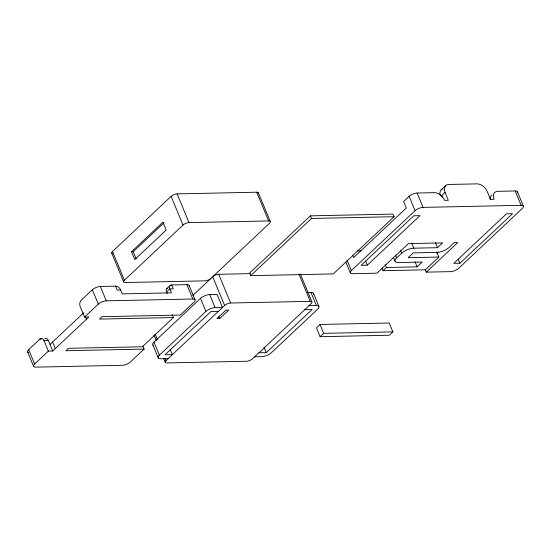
<?xml version="1.0" encoding="UTF-8"?>
<svg xmlns="http://www.w3.org/2000/svg" width="551" height="551" viewBox="0 0 551 551"><rect width="100%" height="100%" fill="white"/><g stroke="black" fill="none" stroke-linecap="round" stroke-linejoin="round"><path stroke-width="0.83" d="M382.112 268.433L383.055 270.699L386.444 267.504L417.135 266.856L422.224 262.062L398.463 262.565A9.188 3.533 -22.5 0 1 396.637 257.916L395.439 255.023M112.301 253.639A4.594 1.763 -22.5 0 1 112.514 251.476L171.106 196.349A4.594 1.763 -22.5 0 1 177.112 193.883L256.711 192.203A4.594 1.763 -22.5 0 1 258.336 193.615M131.51 251.752L162.931 222.191L166.175 230.029L134.754 259.583L131.51 251.752L133.239 251.711L164.04 222.735M28.37 352.571A6.123 2.356 -22.5 0 1 28.659 349.678L39.865 339.134L41.332 339.099M189.2 285.983A6.123 2.356 -22.5 0 0 186.872 284.64L171.643 284.963A4.594 2.975 46.7 0 0 169.804 288.951L171.423 292.856L122.281 293.89L120.662 289.991A4.594 2.975 46.7 0 0 115.579 286.148L100.351 286.465A6.123 2.356 -22.5 0 0 92.341 289.757L81.135 300.302A4.594 3.017 88.8 0 0 80.212 306.618L84.537 317.066L88.918 316.97L52.751 351.008L48.364 351.097L34.61 364.046A6.123 2.356 -22.5 0 0 35.829 367.138L122.343 365.313A6.123 2.356 -22.5 0 0 130.353 362.021L144.114 349.079L142.874 346.097M50.031 344.444L83.669 312.844M84.537 317.066L98.292 304.124A6.123 2.356 -22.5 0 1 106.302 300.832L192.822 299.007A6.123 2.356 -22.5 0 1 194.035 302.106L180.28 315.048L102.073 316.694L99.524 319.091L173.427 317.534L172.215 314.6M210.937 278.379A4.594 1.763 -22.5 0 1 204.924 280.845L125.332 282.525A4.594 1.763 -22.5 0 1 124.416 280.204L183.008 225.083A4.594 1.763 -22.5 0 1 189.014 222.611L268.613 220.93A4.594 1.763 -22.5 0 1 269.522 223.251L192.767 295.515M166.767 288.696L169.99 285.666M167.222 293.552L166.581 291.989L169.804 288.951L173.269 288.882L171.643 284.963M173.427 317.534L142.351 346.765L68.448 348.328L65.9 350.732L144.114 349.079M153.44 345.387A7.046 2.707 -22.5 0 1 153.956 342.143L200.488 298.366A7.046 2.707 -22.5 0 1 209.697 294.578L217.08 294.42L222.487 307.479L215.11 307.637A7.046 2.707 -22.5 0 0 205.895 311.425L159.363 355.202A7.046 2.707 -22.5 0 0 160.768 358.763L168.145 358.611M310.399 215.847L249.603 273.048L250.684 275.658L333.279 273.916L394.075 216.715L392.994 214.105L310.399 215.847L311.48 218.458L394.075 216.715M250.684 275.658L311.48 218.458M166.023 360.609L224.615 305.481A4.594 1.763 -22.5 0 1 230.621 303.016L310.22 301.335A4.594 1.763 -22.5 0 1 311.129 303.656L252.544 358.784A4.594 1.763 -22.5 0 1 246.531 361.249L166.939 362.93A4.594 1.763 -22.5 0 1 166.023 360.609L165.059 358.274M219.746 318.547L228.748 310.082L225.979 310.137L216.977 318.609L219.746 318.547L218.933 316.591M517.341 192.843A6.123 2.356 -22.5 0 0 515.171 190.956L497.753 191.328A9.188 5.958 46.7 0 0 494.075 199.31L490.5 199.386L487.256 191.548A9.188 5.958 46.8 0 0 477.09 183.862L448.714 184.461A9.188 5.958 46.8 0 0 445.036 192.437L448.28 200.275L444.705 200.35A9.188 5.958 46.7 0 0 434.539 192.657L417.121 193.029A6.123 2.356 -22.5 0 0 409.111 196.321L403.587 201.514L406.294 208.044L353.652 257.572L352.75 255.395M396.637 257.916L401.734 253.129A9.188 3.533 -22.5 0 1 413.753 248.191L437.515 247.695L442.611 242.901L408.353 243.632L376.932 273.186L352.592 273.702A6.123 2.356 -22.5 0 1 351.38 270.603L415.061 210.689A6.123 2.356 -22.5 0 1 423.072 207.39L521.122 205.323A6.123 2.356 -22.5 0 1 522.341 208.423L458.659 268.337A6.123 2.356 -22.5 0 1 450.649 271.629L426.309 272.146L425.103 269.246M258.908 352.785L266.291 352.633L312.142 309.49L304.765 309.648M441.268 189.737L445.683 185.584M367.276 265.189L419.924 215.661L413.808 215.785L361.167 265.32L367.276 265.189L365.471 260.837M445.036 192.437L441.64 195.633L442.288 197.203M320.021 324.47L316.453 327.824L320.131 336.702L389.343 335.242L392.911 331.888L389.233 323.01L320.021 324.47L323.699 333.348L392.911 331.888M320.131 336.702L323.699 333.348M436.853 253.15L438.107 251.972M426.309 272.146L457.723 242.585L454.148 242.66L449.051 247.454A9.188 3.533 -22.5 0 1 437.039 252.392L413.271 252.895L408.181 257.689L438.865 257.041L436.764 251.965M459.906 263.233L512.554 213.705L506.438 213.836L453.797 263.364L459.906 263.233L458.287 259.321M438.865 257.041L425.276 269.811L383.055 270.699M357.716 250.905L361.098 250.829M224.615 305.481L212.714 276.754A4.594 1.763 -22.5 0 1 218.719 274.281L250.388 273.613M120.662 289.991L117.205 290.06L115.579 286.148M307.699 292.505L310.978 292.436A7.046 2.707 -22.5 0 1 313.553 294.42M309.008 305.653L316.391 305.495A7.046 2.707 -22.5 0 1 317.789 309.063L271.257 352.84A7.046 2.707 -22.5 0 1 262.049 356.628L254.665 356.779M218.244 311.473L210.861 311.632L165.011 354.768L172.394 354.617L170.163 349.238M39.865 339.134A4.594 3.017 88.8 0 1 44.039 340.656L48.419 340.559L52.751 351.008M517.437 191.824L523.388 206.191M515.171 190.956L521.122 205.323M417.121 193.029L423.072 207.39M435.414 242.619L437.515 247.695M409.111 196.321L415.061 210.689M411.652 243.122L413.753 248.191M415.034 261.787L417.135 266.856M400.536 250.23L401.734 253.129M393.566 257.641L395.06 261.264M385.197 264.48L386.444 267.504M346.992 260.017L351.38 270.603M345.945 262.248L350.326 272.835M313.436 293.173L318.843 306.232M310.978 292.436L316.391 305.495M300.336 274.026L311.921 301.982M298.959 274.157L310.22 301.335M258.412 192.85L270.307 221.578M256.711 192.203L268.613 220.93M264.067 347.254L266.291 352.633M218.719 274.281L230.621 303.016M177.112 193.883L189.014 222.611M171.106 196.349L183.008 225.083M209.697 294.578L215.11 307.637M200.488 298.366L205.895 311.425M189.138 285.508L195.088 299.875M186.872 284.64L192.822 299.007M133.239 251.711L136.166 258.763M155.086 334.202L157.338 339.643M153.977 335.104L156.229 340.539M163.626 358.398L165.238 362.282M153.956 342.143L159.363 355.202M152.903 344.974L158.309 358.033M112.514 251.476L124.416 280.204M111.729 253.143L123.631 281.878M100.351 286.465L106.302 300.832M92.341 289.757L98.292 304.124M85.171 316.467L86.369 319.366M52.579 342.047L55.293 348.611M44.039 340.656L48.364 351.097M28.659 349.678L34.61 364.046M27.612 351.91L33.563 366.27M44.783 338.645A4.594 3.017 88.8 0 1 48.419 340.559M166.581 291.989A4.594 2.975 46.7 0 1 167.773 288.09M440.256 195.571A9.188 5.958 46.8 0 1 442.611 188.917M490.135 199.331A9.188 5.958 46.7 0 1 492.126 195.013"/></g></svg>
